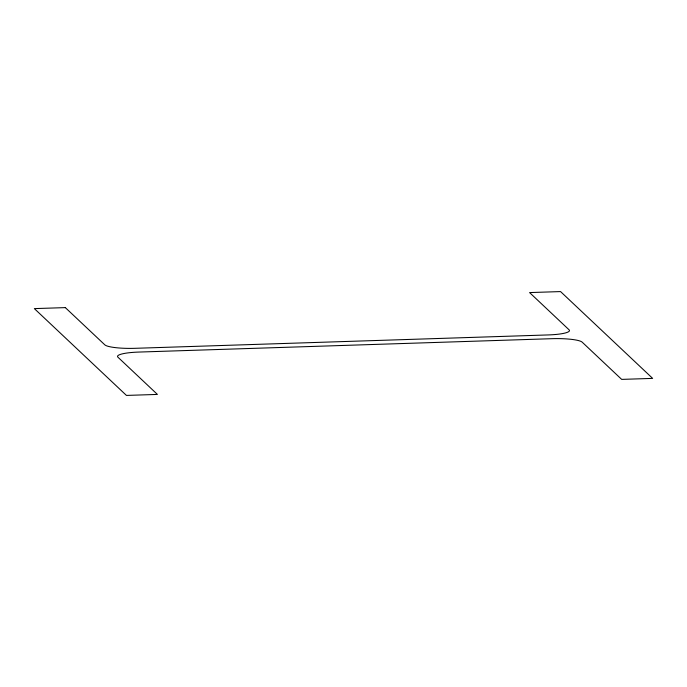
<?xml version="1.0" encoding="UTF-8"?>
<svg xmlns="http://www.w3.org/2000/svg" width="687" height="687" viewBox="0 0 687 687"><rect width="100%" height="100%" fill="white"/><g stroke="black" fill="none" stroke-linecap="round" stroke-linejoin="round"><path stroke-width="1.03" d="M65.325 307.613L34.35 308.609L126.442 395.42L157.417 394.424L117.932 357.197A25.788 4.388 -0.1 0 1 138.74 352.07L552.236 338.682A25.788 4.388 -0.1 0 1 582.19 342.169L621.675 379.387L652.65 378.391L560.558 291.58L529.583 292.576L569.068 329.803A25.788 4.388 -0.1 0 1 548.26 334.93L134.764 348.318A25.788 4.388 -0.1 0 1 104.81 344.831L65.325 307.613"/></g></svg>
